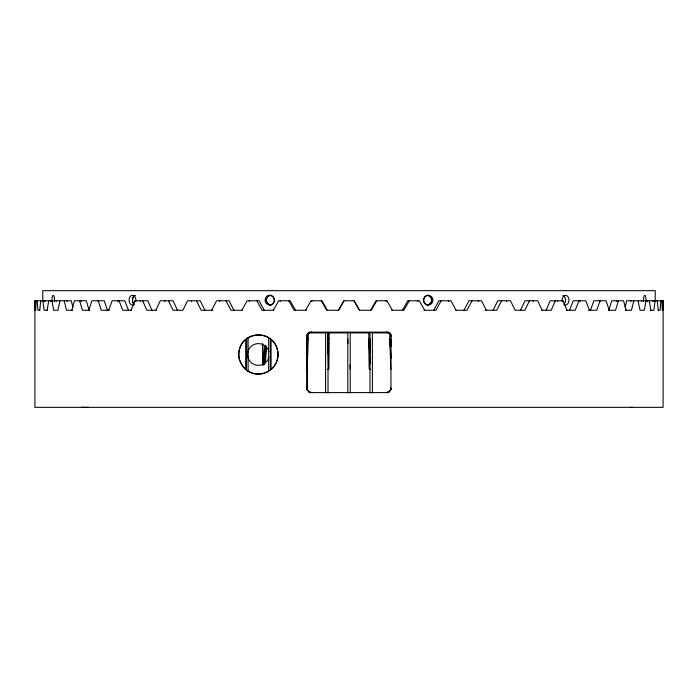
<?xml version="1.0" encoding="UTF-8"?>
<svg xmlns="http://www.w3.org/2000/svg" width="698" height="698" viewBox="0 0 698 698"><rect width="100%" height="100%" fill="white"/><g stroke="black" fill="none" stroke-linecap="round" stroke-linejoin="round"><path stroke-width="1.05" d="M655.248 300.768L655.204 301.37L655.248 290.665L42.753 290.665L42.796 301.37L42.796 300.768M661.905 301.37L661.87 300.768L662.306 310.261L662.908 310.261L663.1 300.768L663.1 407.335L34.9 407.335L34.9 300.768L59.33 300.768L59.435 301.37M307.094 389.877L307.094 334.883M390.906 336.689A4.511 4.476 90 0 0 389.58 333.487L386.378 332.161A4.528 4.528 0 0 1 390.906 336.689L390.906 334.883M246.446 370.027L242.817 366.398L239.431 359.531A18.445 17.276 -90 0 1 239.431 349.366C243.174 331.707 270.519 329.91 276.53 346.941A19.151 18.619 -90 0 1 276.53 361.965C272.141 373.596 256.061 377.906 246.446 370.027L246.743 338.678L245.713 339.516L245.713 369.382M663.048 301.37L663.056 300.768L638.67 300.768L638.557 301.37M327.72 353.101L327.973 332.92L347.944 332.92M329.177 332.92L328.636 369.277L327.432 369.277M306.78 346.627L307.05 339.08L308.254 339.08L308.254 332.92M308.254 339.08L307.155 369.277L307.05 339.08M36.095 301.37L36.13 300.768L35.694 310.261L35.092 310.261L34.944 300.768L34.944 301.37M43.922 301.37L43.948 300.768M660.762 301.37L660.797 300.768L660.09 310.261L658.144 310.261M264.071 364.967L265.458 345.554M262.91 364.967L264.298 345.554M265.388 362.812L266.549 346.627M652.962 301.37L653.005 300.768M48.389 301.37L48.45 300.768M39.734 310.261L40.737 300.768L40.667 301.37M263.076 364.967L265.205 345.554M264.35 363.885L266.252 346.627M655.047 301.37L655.125 300.768L653.851 310.261L650.588 310.261M647.395 301.37L647.474 300.768M56.137 301.37L56.233 300.768M47.167 310.261L48.729 300.768M646.095 300.768L644.271 310.261L640.057 310.261L637.989 300.768L626.699 300.768L625.12 307.295M67.104 301.37L67.235 300.768M633.819 300.768L631.463 310.261L625.408 310.261M81.151 301.37L81.317 300.768M71.833 310.261L74.45 300.768L86.325 300.768L89.108 310.261M608.892 310.261L611.675 300.768L623.541 300.768L626.167 310.261M618.411 300.768L615.557 310.261L608.708 310.261M109.342 310.261L101.271 310.261L98.331 300.768M88.794 310.261L91.909 300.768L104.22 300.768L107.466 310.261M590.534 310.261L593.78 300.768L606.091 300.768L609.206 310.261M588.658 310.261L596.729 310.261L600.062 300.768M117.875 301.37L118.102 300.768M108.609 310.261L112.177 300.768L124.794 300.768L128.467 310.261M569.533 310.261L573.206 300.768L585.823 300.768L589.391 310.261M578.956 300.768L575.187 310.261L566.488 310.261M140.141 301.37L140.394 300.768M131.058 310.261L135.046 300.768L147.828 300.768L151.894 310.261M134.784 301.37L135.046 300.768M546.106 310.261L550.172 300.768L562.954 300.768L566.942 310.261M555.329 300.768L551.167 310.261L541.727 310.261M164.702 301.37L164.972 300.768M155.898 310.261L160.252 300.768L173.069 300.768L177.467 310.261M520.534 310.261L524.931 300.768L537.748 300.768L542.102 310.261M529.442 300.768L524.931 310.261L515.15 310.261L510.474 300.768L497.77 300.768L493.076 310.261M191.278 301.37L191.566 300.768M501.583 300.768L496.767 310.261L485.162 310.261M219.573 301.37L219.887 300.768M464.039 310.261L468.969 300.768L481.428 300.768L486.375 310.261M211.625 310.261L216.572 300.768L229.031 300.768L233.961 310.261M249.299 301.37L249.622 300.768M472.049 300.768L466.988 310.261L455.742 310.261M433.737 310.261L438.859 300.768L450.925 300.768L456.099 310.261M241.901 310.261L247.066 300.768L259.141 300.768L264.263 310.261M280.107 301.37L280.439 300.768M441.162 300.768L435.91 310.261L424.122 310.261M402.51 310.261L407.772 300.768L419.315 300.768L424.646 310.261M311.674 301.37L312.015 300.768M370.699 310.261L376.03 300.768L386.936 300.768L392.372 310.261M273.354 310.261L278.685 300.768L290.228 300.768L295.49 310.261M339.149 309.371L343.992 300.768M409.272 300.768L403.889 310.261L391.622 310.261M305.628 310.261L311.064 300.768L321.97 300.768L327.301 310.261M376.719 300.768L371.257 310.261L359.348 310.261M338.39 310.261L343.87 300.768L354.13 300.768L359.61 310.261M630.512 407.335L632.475 407.335M39.856 310.261L37.91 310.261L37.203 300.768L37.238 301.37M47.412 310.261L44.149 310.261L42.875 300.768L42.953 301.37M72.592 310.261L66.537 310.261L64.19 300.768M89.292 310.261L82.443 310.261L79.589 300.768M131.512 310.261L122.813 310.261L119.044 300.768M156.273 310.261L146.833 310.261L142.671 300.768M212.838 310.261L201.233 310.261L196.417 300.768M242.258 310.261L231.012 310.261L225.951 300.768M273.878 310.261L262.09 310.261L256.838 300.768M306.378 310.261L294.111 310.261L288.728 300.768M338.652 310.261L326.743 310.261L321.281 300.768M309.231 332.161L388.786 332.161M308.097 332.92L325.879 332.92M350.056 332.92L370.027 332.92M372.121 332.92L389.903 332.92M329.177 339.08L327.973 339.08L328.636 369.277L328.636 342.544M370.272 343.39L370.027 339.08L368.823 339.08L368.823 332.92M391.194 342.317L390.95 339.08L389.746 339.08L389.746 332.92M370.263 363.885L368.823 339.08L369.364 369.277L370.568 369.277M308.9 392.599L389.1 392.599M85.479 407.335L88.027 407.335M81.806 407.335L84.249 407.335M354.008 300.768L358.851 309.371M385.985 300.768L386.326 301.37M417.561 300.768L417.893 301.37M448.378 300.768L448.701 301.37M478.113 300.768L478.427 301.37M204.924 310.261L200.23 300.768L187.526 300.768L182.85 310.261L173.069 310.261L168.558 300.768M506.434 300.768L506.731 301.37M533.028 300.768L533.307 301.37M562.954 300.768L563.216 301.37M557.606 300.768L557.859 301.37M579.898 300.768L580.125 301.37M97.947 300.768L98.148 301.37M599.661 300.768L599.861 301.37M616.683 300.768L616.849 301.37M72.88 307.295L71.309 300.768L60.011 300.768L57.908 310.261L53.729 310.261L51.905 300.768M630.765 300.768L630.905 301.37M649.271 300.768L650.833 310.261M641.759 300.768L641.863 301.37M657.333 301.37L657.254 300.768L658.266 310.261M50.526 300.768L50.605 301.37M649.55 300.768L649.62 301.37M391.22 358.493L389.746 339.08L390.845 369.277M44.995 300.768L45.038 301.37M654.043 300.768L654.078 301.37M350.038 364.967L350.204 369.277M347.796 339.08L347.962 343.39M390.95 339.08L391.22 346.627M370.027 339.08L370.28 353.101M390.906 388.062A4.511 4.476 -90 0 1 389.58 391.264L386.378 392.599A4.528 4.528 0 0 0 390.906 388.062L390.906 389.877M390.95 334.386L390.95 389.659M372.392 332.161L372.392 392.878M369.975 332.161L369.975 392.878M369.364 342.544L369.364 369.277M350.204 332.161L350.204 392.878M347.796 332.161L347.796 392.878M328.025 332.161L328.025 392.878M325.608 332.161L325.608 392.878M307.05 334.386L307.05 389.659M271.077 339.516L271.077 369.382M270.344 338.879L270.344 370.027M268.66 337.753L268.66 371.153M264.917 359.653L264.917 362.864M262.596 343.608L262.596 365.002M248.122 337.753L248.122 371.153M135.778 301.414A4.834 3.446 -90 0 0 132.454 295.333A4.834 3.385 -90 0 0 129.06 300.157A4.834 3.385 -90 0 0 132.454 304.991A4.834 3.446 -90 0 0 134.173 304.345A4.834 3.42 90 0 1 132.515 299.529A4.834 3.42 -90 0 1 135.019 295.49A4.834 3.42 90 0 0 132.515 299.529A4.834 3.42 -90 0 0 134.191 304.345M267.413 295.978A4.834 4.659 90 0 1 268.529 295.49M269.733 295.333A4.834 4.659 90 0 1 274.393 300.157A4.834 4.659 90 0 1 269.733 304.991M562.222 301.414A4.834 3.446 -90 0 1 565.546 295.333A4.834 3.385 90 0 1 568.94 300.157A4.834 3.385 90 0 1 565.546 304.991A4.834 3.446 -90 0 1 563.827 304.345A4.834 3.42 -90 0 0 565.485 299.529A4.834 3.42 -90 0 0 562.981 295.49M428.267 304.991A4.834 4.677 -90 0 1 423.581 300.157A4.834 4.677 -90 0 1 428.267 295.333M645.982 301.414A4.834 1.213 90 0 0 644.812 295.333A4.834 1.291 -90 0 0 643.565 301.414M54.435 301.414A4.834 1.291 90 0 0 53.188 295.333A4.834 1.213 -90 0 0 52.018 301.414M271.016 339.411A19.631 19.631 0 0 1 271.016 369.486M268.207 371.449A19.631 19.631 0 0 1 247.136 370.533M245.775 369.486A19.631 19.631 0 0 1 245.775 339.411M247.136 338.373A19.631 19.631 0 0 1 268.207 337.448M268.896 357.263A10.871 10.871 0 0 1 252.161 363.353A10.871 10.871 0 0 1 252.161 345.545A10.871 10.871 0 0 1 268.896 351.635M309.362 332.772L308.42 333.487A4.511 4.476 -90 0 0 307.094 336.689A4.528 4.528 0 0 1 311.622 332.161L309.362 332.772M311.622 392.599L308.42 391.273A4.511 4.476 -90 0 1 307.094 388.062A4.528 4.528 0 0 0 311.622 392.599M273.049 303.578A4.834 4.677 -90 0 0 270.946 295.49A4.834 4.677 -90 0 0 265.223 301.414A4.834 4.677 -90 0 0 273.049 303.578M424.951 296.746A4.834 4.677 90 0 0 427.054 304.825A4.834 4.677 90 0 0 432.777 298.91A4.834 4.677 90 0 0 424.951 296.746M431.669 300.157A4.834 4.668 -90 0 0 427.002 295.333A4.834 4.668 90 0 1 431.669 300.157A4.834 4.668 -90 0 1 427.002 304.991A4.834 4.668 90 0 0 431.669 300.157M266.331 300.157A4.834 4.668 90 0 0 270.999 304.991A4.834 4.668 -90 0 1 266.331 300.157A4.834 4.668 -90 0 1 270.999 295.333A4.834 4.668 90 0 0 266.331 300.157"/></g></svg>
